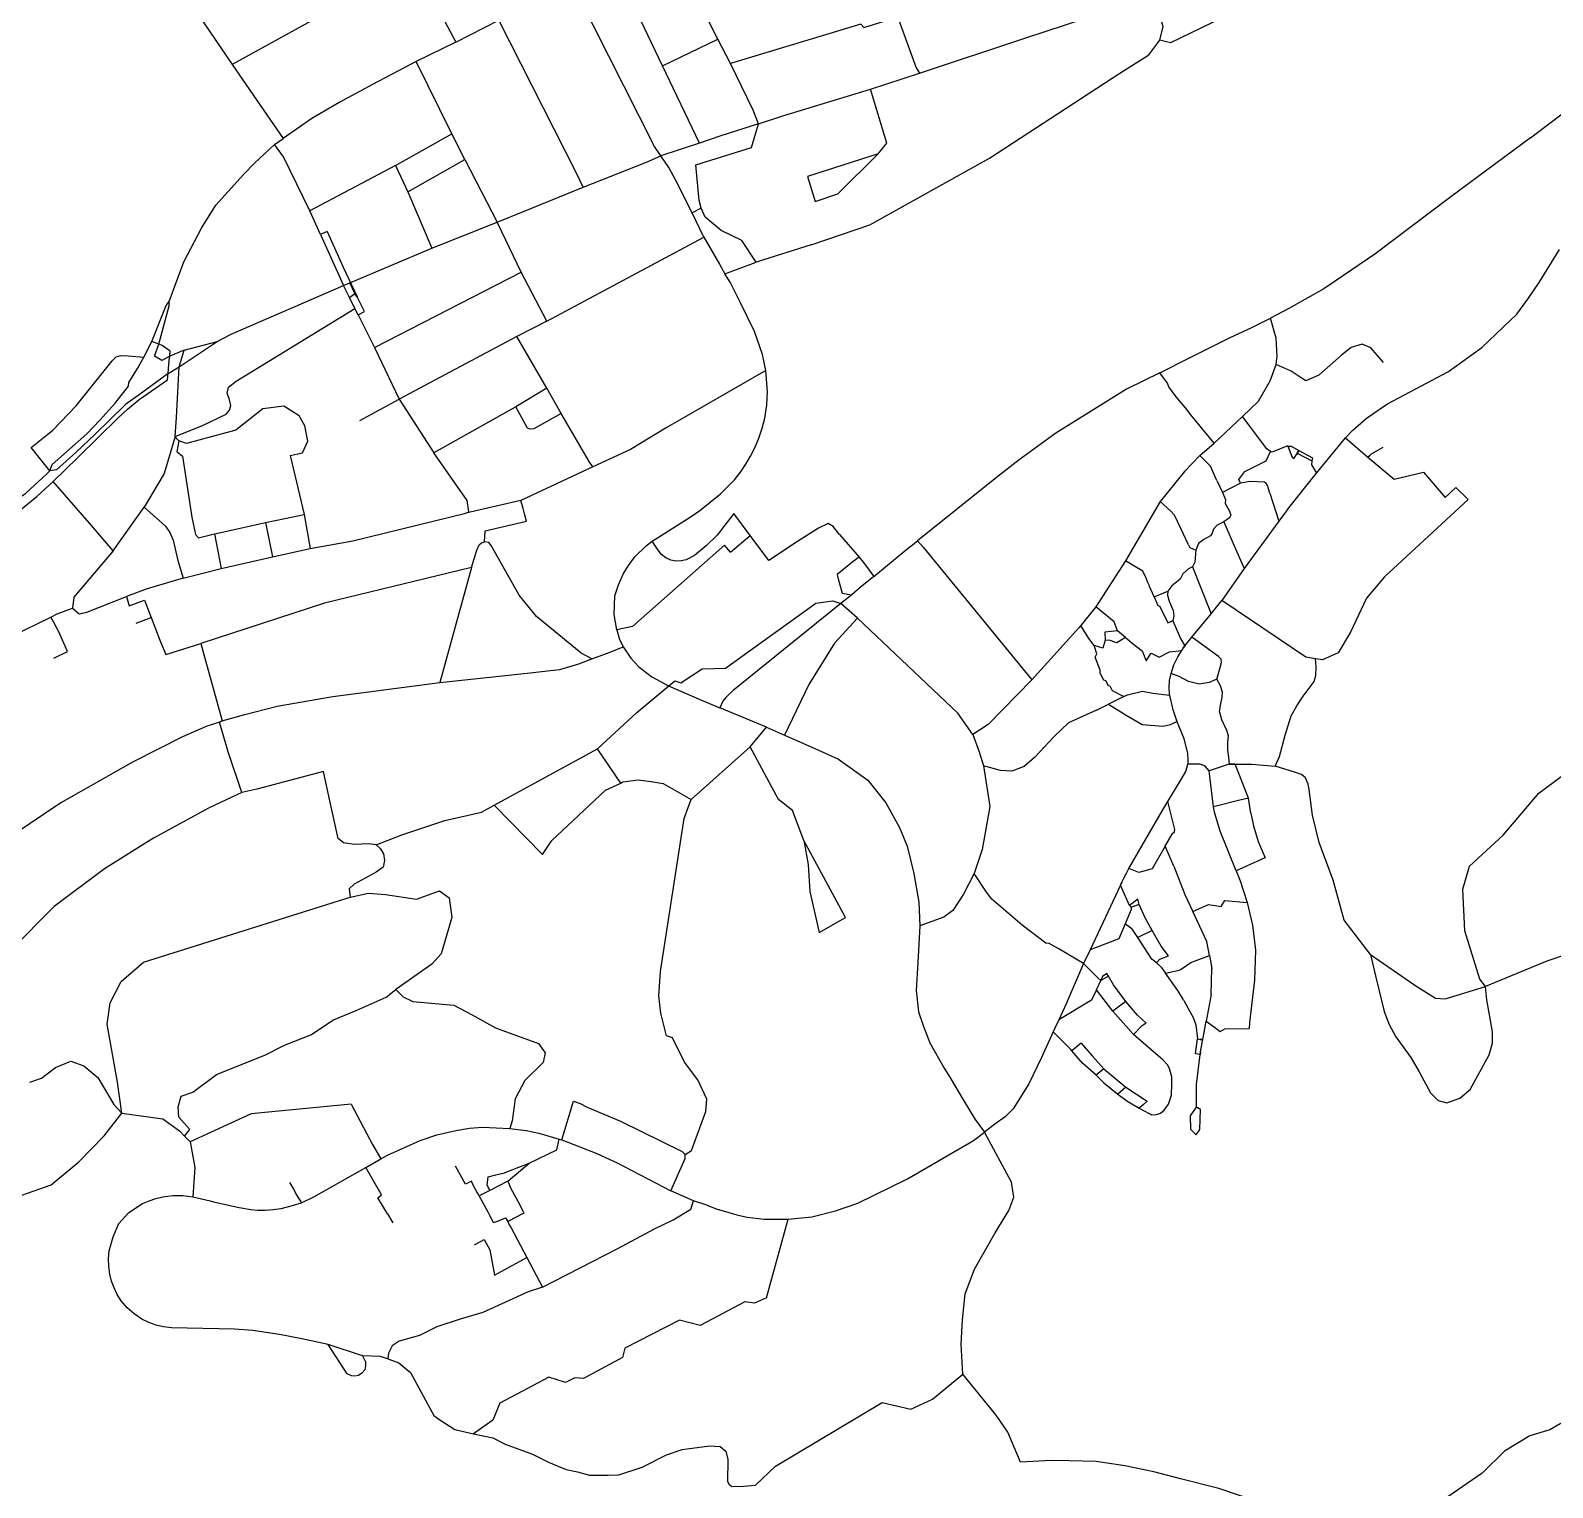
# Model space of a CAD drawing. Header units: inches. Extents: x 2740922 to 2751091, y 1249500 to 1259683.
# Drawn here: x 2742712 to 2743882, y 1251778 to 1252899 of the extents above; entities that cross this region are included whole.
import ezdxf

# ---------------------------------------------------------------- set-up
doc = ezdxf.new("R2010")
doc.units = ezdxf.units.IN
doc.header["$MEASUREMENT"] = 0

msp = doc.modelspace()

# ---------------------------------------------------------------- linework, layer by layer
for points in [[(2743240.1, 1252892), (2743227.3, 1252917.3), (2743202.8, 1252966), (2743196.2, 1252973.7)], [(2743197.5, 1252871.5), (2743178.1, 1252912.2), (2743171.1, 1252914.9), (2743155.2, 1252948.7)], [(2743691.4, 1252939.2), (2743588, 1252889.1), (2743579.8, 1252891)], [(2742826.9, 1252931), (2742866.6, 1252872.3)], [(2743015.2, 1252934.1), (2743038.7, 1252889.7)], [(2743196.3, 1252802.2), (2743191.3, 1252809.4), (2743132.8, 1252925.8), (2743128.1, 1252935.2)], [(2743395.2, 1252865.7), (2743476.1, 1252892.6), (2743523.7, 1252908.2), (2743530.5, 1252910.4), (2743548.6, 1252916.3), (2743565.9, 1252923.4), (2743574.5, 1252927.4)], [(2743579.8, 1252891), (2743582.5, 1252901.7), (2743574.5, 1252927.4)], [(2742973.8, 1252916.3), (2742950.1, 1252906), (2742932.9, 1252908.8), (2742866.6, 1252872.3)], [(2743038.7, 1252889.7), (2743071.7, 1252906.5)], [(2743136.5, 1252778), (2743131.5, 1252788.9), (2743071.7, 1252906.5)], [(2743350.1, 1252903.4), (2743249.8, 1252873.1)], [(2743350.1, 1252903.4), (2743352.3, 1252900.8), (2743367.1, 1252905.4), (2743379.1, 1252906.4), (2743392.5, 1252869.8), (2743395.2, 1252865.7)], [(2743038.7, 1252889.7), (2743008.1, 1252874.6)], [(2743197.5, 1252871.5), (2743240.1, 1252892)], [(2743249.8, 1252873.1), (2743240.1, 1252892)], [(2743549.2, 1252865.7), (2743571.3, 1252879.8), (2743579.8, 1252891)], [(2743876.5, 1252825.1), (2743891.3, 1252836.1), (2743916.5, 1252855), (2743926.7, 1252862.2), (2743947.5, 1252874.5), (2743969.1, 1252884.2), (2744005.7, 1252896)], [(2742866.6, 1252872.3), (2742888.2, 1252841.1)], [(2743008.1, 1252874.6), (2742974.7, 1252857), (2742949.4, 1252843.5), (2742927.9, 1252831), (2742905.9, 1252815.6)], [(2743035.5, 1252819.1), (2743008.1, 1252874.6)], [(2743225.9, 1252812), (2743197.5, 1252871.5)], [(2743271.4, 1252826.8), (2743267.1, 1252837.3), (2743249.8, 1252873.1)], [(2743311.9, 1252733.7), (2743356.9, 1252749.2), (2743448.8, 1252800.3), (2743549.2, 1252865.7)], [(2743357.5, 1252853.4), (2743395.2, 1252865.7)], [(2743271.4, 1252826.8), (2743290.1, 1252832.9), (2743357.5, 1252853.4)], [(2743363.4, 1252803.7), (2743370, 1252811.9), (2743357.5, 1252853.4)], [(2742888.2, 1252841.1), (2742905.9, 1252815.6)], [(2742992.2, 1252794.7), (2743035.5, 1252819.1)], [(2743045.6, 1252799.4), (2743035.5, 1252819.1)], [(2743227.3, 1252762), (2743225.7, 1252767.9), (2743223.2, 1252795.4), (2743265.9, 1252808.5), (2743271.4, 1252826.8)], [(2743271.4, 1252826.8), (2743242.3, 1252817.5), (2743225.9, 1252812)], [(2743864.8, 1252816.1), (2743876.5, 1252825.1)], [(2742818.3, 1252690.2), (2742829.5, 1252720.8), (2742843.2, 1252746.7), (2742854.1, 1252764.3), (2742873, 1252785.3), (2742875.6, 1252788.1), (2742883.8, 1252796.6), (2742899.2, 1252810.9)], [(2742899.2, 1252810.9), (2742905.9, 1252815.6)], [(2742926.5, 1252759.8), (2742906.2, 1252801.4), (2742899.2, 1252810.9)], [(2743225.9, 1252812), (2743196.3, 1252802.2)], [(2743864.8, 1252816.1), (2743803.5, 1252770.6), (2743745.1, 1252726.7), (2743727.5, 1252714.5), (2743713.8, 1252705.4), (2743705.9, 1252700), (2743679.1, 1252684.9), (2743664.8, 1252677.5)], [(2743001.8, 1252774.4), (2743045.6, 1252799.4)], [(2743045.6, 1252799.4), (2743066.7, 1252758.7), (2743070.3, 1252751.2)], [(2743136.5, 1252778), (2743150.8, 1252783.7), (2743176.7, 1252794), (2743185.3, 1252797.4), (2743196.3, 1252802.2)], [(2743207.5, 1252783.7), (2743202.5, 1252793.1), (2743196.3, 1252802.2)], [(2743363.4, 1252803.7), (2743309, 1252786.2), (2743314.9, 1252767.2), (2743332.4, 1252773.1), (2743363.4, 1252803.7)], [(2742992.2, 1252794.7), (2742926.5, 1252759.8)], [(2742992.2, 1252794.7), (2743001.8, 1252774.4)], [(2743001.8, 1252774.4), (2743020.3, 1252731.2)], [(2743070.3, 1252751.2), (2743090.6, 1252759.3), (2743136.5, 1252778)], [(2743220.4, 1252758.4), (2743207.5, 1252783.7)], [(2743227.3, 1252762), (2743220.4, 1252758.4)], [(2743269.6, 1252720.5), (2743258.6, 1252737.1), (2743242.6, 1252744.8), (2743230.3, 1252755.1), (2743227.3, 1252762)], [(2742934.6, 1252741.6), (2742926.5, 1252759.8)], [(2743020.3, 1252731.2), (2743070.3, 1252751.2)], [(2743088.9, 1252712.8), (2743074, 1252743.7), (2743070.3, 1252751.2)], [(2743229.4, 1252739.7), (2743220.4, 1252758.4)], [(2742939.8, 1252744.1), (2742934.6, 1252741.6)], [(2742934.6, 1252741.6), (2742952.2, 1252702.6)], [(2742939.8, 1252744.1), (2742952.1, 1252716.6), (2742962.7, 1252693.9), (2742961.8, 1252695.1)], [(2743108.7, 1252675.2), (2743229.4, 1252739.7)], [(2743229.4, 1252739.7), (2743241.3, 1252719), (2743245.5, 1252711.6)], [(2742957.2, 1252704.6), (2743020.3, 1252731.2)], [(2743311.9, 1252733.7), (2743269.6, 1252720.5)], [(2743722.5, 1252585.3), (2743728.3, 1252591.4), (2743738.5, 1252600.2), (2743746.9, 1252606.2), (2743754.9, 1252611.4), (2743801.8, 1252636.5), (2743827.4, 1252654.8), (2743854.4, 1252680.4), (2743863.3, 1252692.7), (2743871.5, 1252704.8), (2743887, 1252730.1)], [(2743245.5, 1252711.6), (2743269.6, 1252720.5)], [(2742855.2, 1252659.5), (2742866, 1252665), (2742952.2, 1252702.6)], [(2742952.2, 1252702.6), (2742957.2, 1252704.6)], [(2742956.8, 1252693.4), (2742952.2, 1252702.6)], [(2742961.8, 1252695.1), (2742960.9, 1252696.3), (2742957.2, 1252704.6)], [(2742976.1, 1252654.9), (2743088.9, 1252712.8)], [(2743108.7, 1252675.2), (2743088.9, 1252712.8)], [(2743276.9, 1252637.2), (2743274.4, 1252649.4), (2743268.2, 1252667.1), (2743257.4, 1252689.1), (2743249.5, 1252705.1), (2743245.5, 1252711.6)], [(2742956.8, 1252693.4), (2742960.9, 1252696.3), (2742961.8, 1252695.1)], [(2742961.1, 1252684.8), (2742956.8, 1252693.4)], [(2742963.6, 1252679.9), (2742968.4, 1252682.5), (2742962.7, 1252693.9), (2742961.8, 1252695.1)], [(2742804.9, 1252659.4), (2742816, 1252687.1), (2742818.3, 1252690.2)], [(2742810.3, 1252657.4), (2742818.2, 1252686.8), (2742818.3, 1252690.2)], [(2742824.2, 1252584.7), (2742822.8, 1252586.3), (2742843.8, 1252594.9), (2742862.1, 1252603.5), (2742864.6, 1252606.6), (2742865.6, 1252610.2), (2742864.5, 1252615.6), (2742862.8, 1252619.4), (2742864, 1252624.3), (2742869.9, 1252628.9), (2742961.1, 1252684.8)], [(2742963.6, 1252679.9), (2742961.1, 1252684.8)], [(2742963.6, 1252679.9), (2742976.1, 1252654.9)], [(2743108.7, 1252675.2), (2743085.5, 1252663.2)], [(2743579.8, 1252635.4), (2743603.2, 1252647.2), (2743618.5, 1252654.8), (2743634, 1252662.4), (2743650.1, 1252670), (2743664.8, 1252677.5)], [(2743669.2, 1252641.7), (2743670.1, 1252648.2), (2743669.2, 1252661.9), (2743664.8, 1252677.5)], [(2742798.7, 1252647.3), (2742804.9, 1252659.4)], [(2742810.3, 1252657.4), (2742804.9, 1252659.4)], [(2742818.7, 1252648.1), (2742812.6, 1252644.9), (2742807, 1252648.3), (2742810.3, 1252657.4)], [(2742818.7, 1252648.1), (2742819, 1252651.9), (2742813, 1252656.4), (2742810.3, 1252657.4)], [(2742826, 1252640.1), (2742855.2, 1252659.5)], [(2742829.8, 1252652.7), (2742855.2, 1252659.5)], [(2743085.5, 1252663.2), (2742995.1, 1252615.1)], [(2743108.5, 1252623.5), (2743085.5, 1252663.2)], [(2743751.7, 1252643.4), (2743742.1, 1252654.6), (2743735.5, 1252657.5), (2743727, 1252654.9), (2743719.5, 1252649), (2743702, 1252633.5), (2743692.2, 1252629.1)], [(2742712.1, 1252577.9), (2742728.8, 1252591.3), (2742746.9, 1252609.9), (2742774.4, 1252644.7), (2742777.6, 1252647.7), (2742781.2, 1252648.6), (2742786.8, 1252648.4), (2742798.7, 1252647.3)], [(2742726.6, 1252559.9), (2742728.3, 1252564.8), (2742739.3, 1252574.6), (2742755.1, 1252588.4), (2742765, 1252598.9), (2742776.7, 1252612), (2742786.9, 1252625.1), (2742787.2, 1252628), (2742793.9, 1252638.8), (2742798.7, 1252647.3)], [(2742817.5, 1252634.8), (2742817.8, 1252638.5), (2742818.4, 1252644.8), (2742818.7, 1252648.1)], [(2742829.8, 1252652.7), (2742818.7, 1252648.1)], [(2742826, 1252640.1), (2742829.8, 1252652.7)], [(2742976.1, 1252654.9), (2742995.1, 1252615.1)], [(2742817.5, 1252634.8), (2742798.1, 1252620.4), (2742784.6, 1252610.9), (2742761.3, 1252588.1), (2742746.4, 1252574), (2742731.6, 1252560.8), (2742726.6, 1252559.9)], [(2742729, 1252551.8), (2742747.8, 1252570.1), (2742764.3, 1252586.1), (2742778.8, 1252600.5), (2742786.2, 1252607.4), (2742795.1, 1252614.8), (2742817, 1252630.1), (2742817.5, 1252634.8)], [(2742817.5, 1252634.8), (2742826, 1252640.1)], [(2742824.2, 1252584.7), (2742822.8, 1252586.3), (2742823.8, 1252600.9), (2742826, 1252640.1)], [(2743276.9, 1252637.2), (2743200.3, 1252593), (2743173, 1252576.4), (2743143.9, 1252563)], [(2743189.7, 1252505.9), (2743219.5, 1252524.8), (2743226.1, 1252529.5), (2743242, 1252542.4), (2743247.6, 1252547.6), (2743252.8, 1252553.1), (2743257.6, 1252559.1), (2743261.6, 1252565.1), (2743265.3, 1252571.3), (2743268.5, 1252577.8), (2743271.7, 1252585.2), (2743274.2, 1252592.7), (2743276.2, 1252600.5), (2743277.7, 1252610.5), (2743278.2, 1252620.7), (2743276.9, 1252637.2)], [(2743579.8, 1252635.4), (2743554.3, 1252622.9), (2743499.8, 1252589), (2743471.8, 1252568.4), (2743454.3, 1252554.8), (2743393.5, 1252506.3)], [(2743621.5, 1252581.2), (2743603.7, 1252603.1), (2743599.5, 1252608.4), (2743592.4, 1252616.9), (2743586.8, 1252624.5), (2743585.7, 1252627.4), (2743579.8, 1252635.4)], [(2743643.4, 1252601.9), (2743655.7, 1252613.7), (2743664.6, 1252629.1), (2743669.2, 1252641.7)], [(2743692.2, 1252629.1), (2743689.2, 1252631.1), (2743680.9, 1252636.6), (2743669.2, 1252641.7)], [(2743108.5, 1252623.5), (2743084.7, 1252609.3)], [(2743119.6, 1252604.2), (2743108.5, 1252623.5)], [(2742922.6, 1252594.7), (2742918.3, 1252602.2), (2742906.4, 1252609.7), (2742890.3, 1252607.7), (2742869.6, 1252591.4), (2742831.5, 1252581), (2742825.6, 1252583.1), (2742824.2, 1252584.7)], [(2742964.9, 1252598.6), (2742995.1, 1252615.1)], [(2742995.1, 1252615.1), (2743021.7, 1252573.9)], [(2743084.7, 1252609.3), (2743021.7, 1252573.9)], [(2743119.6, 1252604.2), (2743098.6, 1252592.4), (2743095.8, 1252592.1), (2743093.8, 1252592.9), (2743084.7, 1252609.3)], [(2743143.9, 1252563), (2743141.1, 1252567.2), (2743119.6, 1252604.2)], [(2743643.4, 1252601.9), (2743621.5, 1252581.2)], [(2743663.4, 1252575.9), (2743662, 1252576.9), (2743643.4, 1252601.9)], [(2742824.2, 1252584.7), (2742822.8, 1252586.3), (2742814.4, 1252557.9), (2742799, 1252532.1)], [(2742911.3, 1252571.8), (2742920.9, 1252573.8), (2742924.8, 1252582.7), (2742922.6, 1252594.7)], [(2743700.3, 1252558.3), (2743702.7, 1252561.1), (2743722.5, 1252585.3)], [(2743722.5, 1252585.3), (2743739.7, 1252570.4), (2743741.1, 1252571.6)], [(2742726.6, 1252559.9), (2742712.1, 1252577.9)], [(2742824.2, 1252584.7), (2742825.6, 1252583.1), (2742824.1, 1252574.9), (2742828.5, 1252571.4), (2742835.7, 1252524.3), (2742838.6, 1252511), (2742840.9, 1252508.5), (2742853.1, 1252511.6)], [(2743046.4, 1252527.5), (2743048.6, 1252528.4), (2743047.3, 1252537.3), (2743021.7, 1252573.9)], [(2743610.7, 1252571.8), (2743621.5, 1252581.2)], [(2743641.9, 1252550.5), (2743640.7, 1252553.3), (2743645.3, 1252559.6), (2743661.5, 1252567.8), (2743664.8, 1252574.8), (2743663.4, 1252575.9)], [(2743678.2, 1252579), (2743677.5, 1252579.1), (2743666.2, 1252574.4), (2743664.8, 1252574.8), (2743663.4, 1252575.9)], [(2743678.2, 1252579), (2743681.5, 1252570.6), (2743682.9, 1252569.4), (2743684.9, 1252572.7)], [(2743678.2, 1252579), (2743680.7, 1252579), (2743686.7, 1252575.7), (2743684.9, 1252572.7)], [(2743684.9, 1252572.7), (2743686.7, 1252575.7), (2743697.2, 1252570), (2743696.8, 1252567.6)], [(2743684.9, 1252572.7), (2743685.5, 1252573.7), (2743696.8, 1252567.6)], [(2743751.3, 1252577.9), (2743750.7, 1252577.7), (2743742.4, 1252572.9), (2743741.1, 1252571.6)], [(2742911.3, 1252571.8), (2742922, 1252526.5)], [(2743143.9, 1252563), (2743088.6, 1252537.1)], [(2743610.7, 1252571.8), (2743598.7, 1252559.4), (2743580, 1252536.5)], [(2743623.7, 1252552.6), (2743623.4, 1252553.2), (2743618.7, 1252563.6), (2743610.7, 1252571.8)], [(2743696.8, 1252567.6), (2743696.8, 1252567.3), (2743696.5, 1252564.7), (2743700.3, 1252558.3)], [(2743741.1, 1252571.6), (2743739.7, 1252570.4), (2743759.9, 1252553.7), (2743782.5, 1252559), (2743799.2, 1252539.6), (2743807.4, 1252547.1), (2743817, 1252537.9)], [(2742692.3, 1252532), (2742692.5, 1252532.1), (2742708.1, 1252542.9), (2742724, 1252557.5), (2742726.6, 1252559.9)], [(2742696, 1252526.2), (2742702.7, 1252529.1), (2742716.5, 1252540.2), (2742729, 1252551.8)], [(2742775.3, 1252498.6), (2742757, 1252519.7), (2742729, 1252551.8)], [(2743623.7, 1252552.6), (2743623.9, 1252552.1), (2743627.9, 1252543.4), (2743628.7, 1252541.6)], [(2743641.9, 1252550.5), (2743627.9, 1252543.4), (2743628.7, 1252541.6)], [(2743664.4, 1252542.8), (2743662.6, 1252548.8), (2743661.5, 1252550.3), (2743660.2, 1252551.4), (2743649.4, 1252551.9), (2743641.9, 1252550.5)], [(2743678, 1252530.2), (2743700.3, 1252558.3)], [(2743628.7, 1252541.6), (2743629.6, 1252539.8), (2743630.4, 1252538.1), (2743630.2, 1252535), (2743633.5, 1252529), (2743634.5, 1252525.9), (2743633.5, 1252523.8), (2743629.1, 1252520.7)], [(2743664.4, 1252542.8), (2743671.3, 1252521.4)], [(2742775.3, 1252498.6), (2742799, 1252532.1)], [(2742799, 1252532.1), (2742815.5, 1252517.6), (2742818.8, 1252512.7), (2742821.4, 1252506.6), (2742825, 1252491.2), (2742829.1, 1252477.6)], [(2742892.4, 1252520.2), (2742922, 1252526.5)], [(2742922, 1252526.5), (2742926.6, 1252500.2)], [(2742926.6, 1252500.2), (2742959.5, 1252506.3), (2743046.4, 1252527.5)], [(2743088.6, 1252537.1), (2743046.4, 1252527.5)], [(2743060.8, 1252505.4), (2743061.3, 1252513.8), (2743092.9, 1252521.4), (2743091.4, 1252526.9), (2743090.5, 1252531), (2743088.6, 1252537.1)], [(2743252.3, 1252527.2), (2743239.5, 1252510.5), (2743231.1, 1252502.3), (2743222.2, 1252495), (2743215.8, 1252491.6), (2743211.9, 1252490.7), (2743207.9, 1252490.6), (2743204, 1252491.4), (2743200.1, 1252493.2), (2743196.8, 1252495.8), (2743194.1, 1252499.1), (2743189.7, 1252505.9)], [(2743265, 1252510.2), (2743252.3, 1252527.2)], [(2743580, 1252536.5), (2743553.4, 1252490.7)], [(2743595.9, 1252515.8), (2743591, 1252526), (2743588.3, 1252529), (2743580, 1252536.5)], [(2743678, 1252530.2), (2743675.7, 1252527.2), (2743671.3, 1252521.4)], [(2743817, 1252537.9), (2743752.5, 1252478.5), (2743738.6, 1252462), (2743726.3, 1252435.9), (2743717, 1252420.1), (2743704.9, 1252414.7), (2743699.6, 1252415.6)], [(2742853.1, 1252511.6), (2742860.2, 1252513), (2742892.4, 1252520.2)], [(2742892.4, 1252520.2), (2742897.8, 1252493.8)], [(2743333.7, 1252511), (2743328.8, 1252517.3), (2743324.9, 1252519.6), (2743317.4, 1252515.9), (2743301.2, 1252505.6), (2743279.2, 1252491.1), (2743265, 1252510.2)], [(2743602, 1252503.2), (2743595.9, 1252515.8)], [(2743629.1, 1252520.7), (2743623.9, 1252518.2), (2743621, 1252515.1), (2743620.2, 1252512.1), (2743618.8, 1252510.1), (2743613.8, 1252507.2), (2743609.5, 1252504.1), (2743607.4, 1252498.9)], [(2743629.1, 1252520.7), (2743636.3, 1252504.1)], [(2743671.3, 1252521.4), (2743644.7, 1252484.9)], [(2742853.1, 1252511.6), (2742858.2, 1252485)], [(2743050.6, 1252485.8), (2743054.7, 1252499), (2743056.5, 1252503), (2743058.5, 1252504.7), (2743060.8, 1252505.4)], [(2743143.3, 1252415.6), (2743135, 1252419.9), (2743100.7, 1252447.9), (2743087.4, 1252464.3), (2743065.8, 1252502.7), (2743063.9, 1252505), (2743060.8, 1252505.4)], [(2743162.4, 1252437.9), (2743160.3, 1252449.5), (2743160.9, 1252464), (2743163.7, 1252472.4), (2743167.4, 1252480.5), (2743171.4, 1252487.3), (2743176.2, 1252493.8), (2743184.9, 1252502.3), (2743189.7, 1252505.9)], [(2743249.9, 1252497.4), (2743265, 1252510.2)], [(2743333.7, 1252511), (2743348.6, 1252493.6)], [(2743360, 1252478.9), (2743370.5, 1252487.5), (2743383.8, 1252498.4), (2743393.5, 1252506.3)], [(2743393.5, 1252506.3), (2743397.8, 1252501.4), (2743481.5, 1252399.3)], [(2743602, 1252503.2), (2743603, 1252501.1), (2743607.4, 1252498.9)], [(2743636.3, 1252504.1), (2743644.7, 1252484.9)], [(2742775.3, 1252498.6), (2742744.9, 1252462.9), (2742744, 1252454.4)], [(2742858.2, 1252485), (2742897.8, 1252493.8)], [(2742897.8, 1252493.8), (2742926.6, 1252500.2)], [(2743249.9, 1252497.4), (2743245.2, 1252502.8), (2743174.4, 1252440.4)], [(2743348.6, 1252493.6), (2743344.2, 1252490.2), (2743331.7, 1252480.4), (2743332.5, 1252476.9), (2743335.7, 1252466), (2743343.1, 1252464.8)], [(2743348.6, 1252493.6), (2743352.8, 1252488.5), (2743360, 1252478.9)], [(2743607.4, 1252498.9), (2743606.7, 1252489.9), (2743604.9, 1252486.3)], [(2742829.1, 1252477.6), (2742858.2, 1252485)], [(2743050.6, 1252485.8), (2742937.7, 1252458.4), (2742842.7, 1252427.3)], [(2743050.6, 1252485.8), (2743026.4, 1252397.3)], [(2743553.4, 1252490.7), (2743530.7, 1252455.4)], [(2743571.6, 1252472.1), (2743570.4, 1252474.8), (2743569.5, 1252476.9), (2743566.8, 1252482.9), (2743561.1, 1252486.2), (2743553.4, 1252490.7)], [(2743604.9, 1252486.3), (2743602, 1252484.6), (2743597.6, 1252480.9), (2743595.6, 1252476.7)], [(2743604.9, 1252486.3), (2743610.9, 1252471.3)], [(2743644.7, 1252484.9), (2743627.6, 1252460.3)], [(2742829.1, 1252477.6), (2742801.3, 1252469.4), (2742785.4, 1252463.5)], [(2743360, 1252478.9), (2743349.5, 1252470.2), (2743343.1, 1252464.8)], [(2743575.6, 1252463.1), (2743573.3, 1252468.3), (2743572, 1252471.2), (2743571.6, 1252472.1)], [(2743595.6, 1252476.7), (2743589.2, 1252471.5), (2743585.9, 1252467.4)], [(2743610.9, 1252471.3), (2743619.3, 1252450.2)], [(2742744, 1252454.4), (2742749.2, 1252450), (2742755.1, 1252451.3), (2742785.4, 1252463.5)], [(2742785.4, 1252463.5), (2742787.6, 1252456.3), (2742799.4, 1252460.6), (2742804.5, 1252447.2)], [(2743147.5, 1252346.2), (2743177.7, 1252374.3), (2743207, 1252398.5), (2743211.5, 1252396.9), (2743228, 1252407.9), (2743246, 1252408.3), (2743315.4, 1252458.3), (2743328.4, 1252460.1), (2743334.6, 1252457.9)], [(2743334.6, 1252457.9), (2743251.8, 1252391.1), (2743246.2, 1252385.8), (2743243.9, 1252383), (2743241.5, 1252377.7)], [(2743343.1, 1252464.8), (2743334.6, 1252457.9)], [(2743347.4, 1252446.7), (2743334.6, 1252457.9)], [(2743575.6, 1252463.1), (2743585.9, 1252467.4)], [(2743575.6, 1252463.1), (2743578.4, 1252456.5)], [(2743578.4, 1252456.5), (2743579.5, 1252456.3), (2743585.9, 1252443.2), (2743587.8, 1252443.9)], [(2743585.9, 1252467.4), (2743585.7, 1252464.3), (2743587.1, 1252459.9), (2743590.1, 1252452.6), (2743590.6, 1252448.5), (2743589.8, 1252444.6), (2743587.8, 1252443.9)], [(2743619.3, 1252450.2), (2743627.6, 1252460.3)], [(2743699.6, 1252415.6), (2743692.1, 1252416.8), (2743627.6, 1252460.3)], [(2742697.8, 1252433.1), (2742727.2, 1252447.6)], [(2742727.2, 1252447.6), (2742732.3, 1252450.1), (2742744, 1252454.4)], [(2742729.5, 1252416.1), (2742740, 1252421.2), (2742733.4, 1252436.2), (2742729.3, 1252444), (2742727.2, 1252447.6)], [(2742793, 1252442.8), (2742804.5, 1252447.2)], [(2742804.5, 1252447.2), (2742811.1, 1252429.9), (2742814.2, 1252422.5), (2742815.6, 1252418.7), (2742842.7, 1252427.3)], [(2743347.4, 1252446.7), (2743329.8, 1252427.4), (2743310.1, 1252395.8), (2743291.3, 1252356.9)], [(2743436, 1252357.2), (2743424.6, 1252373.6), (2743415.2, 1252382.8), (2743347.4, 1252446.7)], [(2743530.7, 1252455.4), (2743519.2, 1252441.2)], [(2743547.3, 1252437), (2743544.8, 1252443.9), (2743530.7, 1252455.4)], [(2743587.8, 1252443.9), (2743589.8, 1252444.6), (2743595.7, 1252431.1), (2743599.1, 1252425.4), (2743597.9, 1252423.6)], [(2743604.5, 1252432.1), (2743619.3, 1252450.2)], [(2743174.4, 1252440.4), (2743162.4, 1252437.9)], [(2743162.4, 1252437.9), (2743164.1, 1252431.2), (2743167.3, 1252424.6)], [(2743519.2, 1252441.2), (2743517.5, 1252439.2), (2743481.5, 1252399.3)], [(2743529.4, 1252425.8), (2743525.3, 1252431.1), (2743519.2, 1252441.2)], [(2743547.3, 1252437), (2743537.5, 1252435.9), (2743537.7, 1252429.9)], [(2743553.4, 1252431.8), (2743550.4, 1252434.4), (2743547.3, 1252437)], [(2742842.7, 1252427.3), (2742845, 1252418.8), (2742859.1, 1252367.7), (2742858.1, 1252367.3)], [(2743143.3, 1252415.6), (2743156.6, 1252420.3), (2743167.3, 1252424.6)], [(2743167.3, 1252424.6), (2743173.2, 1252415.9), (2743179.3, 1252409.4), (2743189.3, 1252401.7), (2743202.1, 1252394.6), (2743227.4, 1252383.7), (2743241.5, 1252377.7)], [(2743537.7, 1252429.9), (2743536.1, 1252423.6), (2743529.4, 1252425.8)], [(2743534, 1252404.2), (2743534.1, 1252406.7), (2743530.1, 1252416.7), (2743531.4, 1252419.4), (2743529.4, 1252425.8)], [(2743553.4, 1252431.8), (2743546.7, 1252427.9), (2743545.2, 1252428.4), (2743541.6, 1252429.6), (2743537.7, 1252429.9)], [(2743553.4, 1252431.8), (2743554.4, 1252431), (2743558.7, 1252427.4), (2743566.3, 1252421.6), (2743569.4, 1252413.9)], [(2743569.4, 1252413.9), (2743573.3, 1252419.8), (2743579.4, 1252416.7), (2743587.2, 1252420.8), (2743596.8, 1252421.8), (2743597.9, 1252423.6)], [(2743588.5, 1252404.3), (2743590.6, 1252410.8), (2743593.6, 1252416.9), (2743596.8, 1252421.8), (2743597.9, 1252423.6)], [(2743597.9, 1252423.6), (2743599.1, 1252425.4), (2743604.5, 1252432.1)], [(2743625, 1252417.2), (2743604.5, 1252432.1)], [(2743026.4, 1252397.3), (2743095.7, 1252404.7), (2743111.3, 1252406.6), (2743118.7, 1252407.4), (2743133.1, 1252411.7), (2743143.3, 1252415.6)], [(2743623.7, 1252399.8), (2743626.2, 1252408.9), (2743627.2, 1252412.6), (2743626.9, 1252415.2), (2743625, 1252417.2)], [(2743668.4, 1252332.9), (2743671.9, 1252340.4), (2743676.2, 1252356.8), (2743680.8, 1252371.6), (2743685.2, 1252379.4), (2743690.1, 1252386.7), (2743698.4, 1252398.1), (2743699.8, 1252402.6), (2743700.1, 1252409.2), (2743699.6, 1252415.6)], [(2743481.5, 1252399.3), (2743447.9, 1252365.1), (2743436, 1252357.2)], [(2743534, 1252404.2), (2743536.5, 1252399.3), (2743538.1, 1252398.7), (2743540.1, 1252394.9), (2743541.3, 1252394.8), (2743543.1, 1252391.1), (2743552.3, 1252386.5)], [(2743587.3, 1252387.5), (2743587.1, 1252393.1), (2743587.4, 1252398.7), (2743588.5, 1252404.3)], [(2743623.7, 1252399.8), (2743617.8, 1252397.3), (2743610.1, 1252396.1), (2743602, 1252398), (2743594.6, 1252402), (2743588.5, 1252404.3)], [(2743627.9, 1252389.8), (2743626.5, 1252394.7), (2743623.7, 1252399.8)], [(2742858.1, 1252367.3), (2742859.1, 1252367.7), (2742875.5, 1252372.4), (2742901.4, 1252379), (2742944.1, 1252386.6), (2743026.4, 1252397.3)], [(2743552.3, 1252386.5), (2743540.4, 1252380.6)], [(2743552.3, 1252386.5), (2743554.9, 1252387.8), (2743566.5, 1252390.6), (2743574.4, 1252389.2), (2743587.3, 1252387.5)], [(2743587.3, 1252387.5), (2743589.7, 1252377.3), (2743593, 1252367.4)], [(2743625.8, 1252374.6), (2743626.4, 1252379.9), (2743627.7, 1252385.8), (2743627.9, 1252389.8)], [(2743277.4, 1252362.9), (2743241.5, 1252377.7)], [(2743531.2, 1252376), (2743509.7, 1252366.2), (2743498.8, 1252356.1), (2743483.5, 1252339.6), (2743475.5, 1252332.7), (2743466.1, 1252329.2), (2743457.4, 1252329.5), (2743444.4, 1252333.2)], [(2743531.2, 1252376), (2743540.4, 1252380.6)], [(2743540.4, 1252380.6), (2743553.9, 1252372.1), (2743566.2, 1252365), (2743582.3, 1252363.7), (2743588, 1252364.9), (2743593, 1252367.4)], [(2743625.8, 1252374.6), (2743627.3, 1252368.9), (2743631, 1252360.6), (2743632.3, 1252356.5)], [(2742858.1, 1252367.3), (2742857, 1252366.9), (2742846.7, 1252363.4), (2742828.4, 1252355.5), (2742790.5, 1252336.3), (2742735, 1252304.7), (2742606.7, 1252218.3), (2742596.8, 1252211.3), (2742593.4, 1252209)], [(2742874.1, 1252312.8), (2742863.7, 1252343.9), (2742857, 1252366.9), (2742858.1, 1252367.3)], [(2743265, 1252347.9), (2743277.4, 1252362.9)], [(2743277.4, 1252362.9), (2743291.3, 1252356.9)], [(2743593, 1252367.4), (2743598.4, 1252354.3), (2743601.1, 1252342.7), (2743601.5, 1252338.1), (2743601.3, 1252334.6)], [(2743291.3, 1252356.9), (2743298.9, 1252353.5), (2743319.3, 1252344.5), (2743332.8, 1252338.4), (2743355.3, 1252322.1), (2743369.2, 1252304.8), (2743379.6, 1252285.7), (2743385.5, 1252271.4), (2743390.8, 1252250.5), (2743394.6, 1252228.4), (2743395.4, 1252210.2)], [(2743436, 1252357.2), (2743441, 1252343.9), (2743444.4, 1252333.2)], [(2743632.3, 1252356.5), (2743631.8, 1252351.1), (2743631.9, 1252345.2), (2743632.6, 1252339.9), (2743633.2, 1252334.5), (2743635.5, 1252334.5)], [(2743068.1, 1252303.1), (2743147.5, 1252346.2)], [(2743165.4, 1252320), (2743147.5, 1252346.2)], [(2743219.6, 1252307.3), (2743265, 1252347.9)], [(2743286.7, 1252307.4), (2743265, 1252347.9)], [(2743830.2, 1252163.5), (2743825.9, 1252169.2), (2743814.3, 1252206.4), (2743812.7, 1252238.3), (2743817.8, 1252256.2), (2743843.7, 1252280), (2743871.3, 1252312.2), (2743908.5, 1252340.2)], [(2742936.9, 1252328.9), (2742885.6, 1252315.3), (2742874.1, 1252312.8)], [(2742977.4, 1252272.5), (2742971.7, 1252273.2), (2742960.6, 1252272.8), (2742952.2, 1252274), (2742948.1, 1252277.4), (2742941.8, 1252306.4), (2742936.9, 1252328.9)], [(2743444.4, 1252333.2), (2743449.2, 1252302), (2743443.3, 1252268.8), (2743437.2, 1252250.5)], [(2743585.9, 1252305.8), (2743597.1, 1252324), (2743599.8, 1252328.9), (2743601.3, 1252334.6)], [(2743617.9, 1252329.4), (2743614.4, 1252333.3), (2743610.5, 1252334.4), (2743601.3, 1252334.6)], [(2743635.5, 1252334.5), (2743633.2, 1252334.5), (2743617.9, 1252329.4)], [(2743621, 1252301.8), (2743617.9, 1252329.4)], [(2743635.5, 1252334.5), (2743637.7, 1252334.5), (2743638.1, 1252334.5), (2743650.5, 1252334.4), (2743668.4, 1252332.9)], [(2743648, 1252308.4), (2743637.7, 1252334.5), (2743635.5, 1252334.5)], [(2743741.7, 1252188.2), (2743721.5, 1252214.6), (2743713.2, 1252245.2), (2743702.4, 1252274.2), (2743697.2, 1252295.4), (2743694.7, 1252315.1), (2743693.9, 1252319), (2743691.8, 1252324.1), (2743688.7, 1252326.5), (2743683.3, 1252328.4), (2743668.4, 1252332.9)], [(2743105.2, 1252265), (2743112.5, 1252275.9), (2743153.8, 1252314.5), (2743165.4, 1252320)], [(2743165.4, 1252320), (2743167.1, 1252320.9), (2743178.8, 1252322.4), (2743188.8, 1252321.2), (2743198.1, 1252319.6), (2743219.6, 1252307.3)], [(2742874.1, 1252312.8), (2742849, 1252300.9), (2742806.3, 1252277.6), (2742768.5, 1252254), (2742729.8, 1252225), (2742696.5, 1252191.5), (2742668.1, 1252156)], [(2743200.5, 1252125.7), (2743196.2, 1252143.1), (2743194.7, 1252156.4), (2743195.9, 1252175.2), (2743214.2, 1252292.7), (2743217.6, 1252301.9), (2743219.6, 1252307.3)], [(2743306.2, 1252275.7), (2743297.4, 1252299), (2743286.7, 1252307.4)], [(2743556.1, 1252254.3), (2743582.1, 1252299.3), (2743585.9, 1252305.8)], [(2743591.2, 1252282.4), (2743591.3, 1252284.2), (2743585.9, 1252305.8)], [(2743648, 1252308.4), (2743641.4, 1252306.9), (2743621, 1252301.8)], [(2743649.8, 1252296.7), (2743648, 1252308.4)], [(2742977.4, 1252272.5), (2742997.1, 1252280.2), (2743030.3, 1252291.3), (2743058.5, 1252297.5), (2743068.1, 1252303.1)], [(2743105.2, 1252265), (2743068.1, 1252303.1)], [(2743638.5, 1252252.4), (2743626.3, 1252283.1), (2743621.8, 1252297.7), (2743621, 1252301.8)], [(2743649.8, 1252296.7), (2743651.9, 1252287.1), (2743655.5, 1252275), (2743660.7, 1252262.6), (2743658.7, 1252261.7)], [(2743583.9, 1252271.4), (2743589.6, 1252281.3), (2743591.2, 1252282.4)], [(2742977.4, 1252272.5), (2742980.8, 1252269.4), (2742983, 1252265.6), (2742983.8, 1252260.4), (2742982.8, 1252255.4), (2742977.4, 1252251.5), (2742960.5, 1252242.2), (2742956.7, 1252238.6), (2742957.4, 1252232.3)], [(2743306.2, 1252275.7), (2743309.6, 1252257.3), (2743310.8, 1252236.5), (2743318, 1252205.1), (2743338.3, 1252216.7), (2743306.2, 1252275.7)], [(2743583.9, 1252271.4), (2743573.9, 1252254), (2743563.6, 1252251.2), (2743556.1, 1252254.3)], [(2743590.5, 1252256.2), (2743583.9, 1252271.4)], [(2743658.7, 1252261.7), (2743656.8, 1252260.8), (2743638.5, 1252252.4)], [(2743437.2, 1252250.5), (2743428.9, 1252234.5), (2743420.7, 1252221.9), (2743413.9, 1252216.9), (2743395.4, 1252210.2)], [(2743521.2, 1252181.2), (2743501.7, 1252192.8), (2743494.8, 1252196.7), (2743492.1, 1252196.9), (2743474.1, 1252210.8), (2743454.2, 1252227.7), (2743450.8, 1252230.7), (2743446.7, 1252236), (2743437.2, 1252250.5)], [(2743550.7, 1252243.7), (2743551.7, 1252245.8), (2743554.1, 1252250.8), (2743556.1, 1252254.3)], [(2743590.5, 1252256.2), (2743599, 1252234.2)], [(2743638.5, 1252252.4), (2743641.5, 1252244.7), (2743646.9, 1252228.2)], [(2742957.4, 1252232.3), (2742971.4, 1252235.4), (2742984.7, 1252234.3), (2743008.3, 1252230.7), (2743026, 1252237), (2743033.5, 1252231.8), (2743035.6, 1252216.5), (2743027.5, 1252188.7), (2743020.1, 1252180.8), (2742992.4, 1252161.2)], [(2743550.7, 1252243.7), (2743549.7, 1252241.5), (2743526.2, 1252191.7)], [(2743557.7, 1252224.5), (2743556.6, 1252225.9), (2743549.7, 1252241.5), (2743550.7, 1252243.7)], [(2743599, 1252234.2), (2743605.3, 1252221.1)], [(2742782, 1252066.2), (2742778.5, 1252089.9), (2742770.5, 1252134.7), (2742772.8, 1252150.9), (2742781.4, 1252167.4), (2742798.5, 1252182.2), (2742957.4, 1252232.3)], [(2743557.7, 1252224.5), (2743557.9, 1252222.7), (2743553.3, 1252211.7)], [(2743564, 1252226.6), (2743562.9, 1252230.8), (2743556.6, 1252225.9), (2743557.7, 1252224.5)], [(2743564, 1252226.6), (2743558.9, 1252224.8), (2743557.7, 1252224.5)], [(2743573.9, 1252206.5), (2743568.8, 1252215.8), (2743564, 1252226.6)], [(2743605.3, 1252221.1), (2743617.3, 1252226.7), (2743627, 1252225.1), (2743629.8, 1252229.8), (2743646.9, 1252228.2)], [(2743646.9, 1252228.2), (2743651.1, 1252210.6), (2743653.4, 1252191.5), (2743652.6, 1252168.4), (2743648.9, 1252135.8), (2743648.6, 1252131.2)], [(2744054.6, 1252215.7), (2744030.8, 1252223), (2744020.8, 1252223.6), (2743943.4, 1252201.4), (2743909.9, 1252194.1), (2743877.3, 1252183.1), (2743830.2, 1252163.5)], [(2743553.3, 1252211.7), (2743548.4, 1252200.3), (2743526.2, 1252191.7)], [(2743562.9, 1252201.3), (2743558.9, 1252207.3), (2743553.3, 1252211.7)], [(2743616, 1252198.2), (2743605.3, 1252221.1)], [(2743395.4, 1252210.2), (2743393.8, 1252182.1), (2743392.6, 1252160.5), (2743394.3, 1252144.2), (2743397.8, 1252133.6), (2743403, 1252120.2), (2743414, 1252100.8), (2743418.4, 1252093.9), (2743428.3, 1252077), (2743438, 1252061.4), (2743445.1, 1252051.6)], [(2743573.9, 1252206.5), (2743562.9, 1252201.3)], [(2743577.3, 1252181.7), (2743573.7, 1252184.5), (2743562.9, 1252201.3)], [(2743586.5, 1252187.1), (2743580.8, 1252194.6), (2743573.9, 1252206.5)], [(2743526.2, 1252191.7), (2743521.2, 1252181.2)], [(2743577.3, 1252181.7), (2743579.9, 1252184.5), (2743586.5, 1252187.1)], [(2743584.3, 1252173.9), (2743594.7, 1252176.2), (2743596.2, 1252177), (2743603.6, 1252182.1), (2743618, 1252187.3)], [(2743618, 1252187.3), (2743616, 1252198.2)], [(2743618, 1252187.3), (2743619.9, 1252177.3)], [(2743741.7, 1252188.2), (2743775.9, 1252164.6), (2743791.8, 1252154.6), (2743799.1, 1252154), (2743830.2, 1252163.5)], [(2743741.7, 1252188.2), (2743745.6, 1252171.8), (2743752.2, 1252144.3), (2743756.2, 1252134.3), (2743761.4, 1252124.8), (2743772.8, 1252109.1), (2743779.3, 1252097.9), (2743787.9, 1252081.8), (2743793.8, 1252075.8), (2743800.5, 1252074.2), (2743810.5, 1252077.8), (2743818.5, 1252084.4), (2743833.1, 1252110.9), (2743835.5, 1252120), (2743835.5, 1252128.6), (2743831.2, 1252153.2), (2743830.2, 1252163.5)], [(2743521.2, 1252181.2), (2743507.9, 1252150.2), (2743502.2, 1252138), (2743501.4, 1252136.2)], [(2743534.6, 1252168.1), (2743532.1, 1252170.2), (2743521.2, 1252181.2)], [(2743577.3, 1252181.7), (2743580.8, 1252178.4), (2743584.3, 1252173.9)], [(2743619.3, 1252157.4), (2743619.9, 1252177.3)], [(2743531.1, 1252160.9), (2743534.6, 1252168.1)], [(2743540.4, 1252171.4), (2743539.1, 1252173.5), (2743535.7, 1252171.2), (2743534.6, 1252168.1)], [(2743540.4, 1252171.4), (2743534.6, 1252168.1)], [(2743553.6, 1252152), (2743544.2, 1252164.9), (2743540.4, 1252171.4)], [(2743598, 1252153.2), (2743593.8, 1252160.4), (2743584.3, 1252173.9)], [(2742830.1, 1252048.6), (2742834.1, 1252053.6), (2742825.8, 1252063), (2742825.2, 1252071), (2742827.5, 1252079.2), (2742836.5, 1252082.2), (2742854.6, 1252095.8), (2742892.4, 1252111), (2742907, 1252118.4), (2742927.1, 1252126.5), (2742944.6, 1252138), (2742962.1, 1252145.2), (2742985.1, 1252155.3), (2742992.4, 1252161.2)], [(2742992.4, 1252161.2), (2742998.2, 1252155.7), (2743005.6, 1252151.9), (2743037.1, 1252149.2), (2743051.3, 1252141.7), (2743069.1, 1252131.9), (2743102.2, 1252119.8), (2743107.3, 1252112.5), (2743105.9, 1252105.2), (2743091.7, 1252091.4), (2743084.2, 1252077.2), (2743081.9, 1252060.4), (2743080.1, 1252054.5)], [(2743531.1, 1252160.9), (2743527.3, 1252153), (2743502.2, 1252138), (2743501.4, 1252136.2)], [(2743543.8, 1252144.6), (2743531.1, 1252160.9)], [(2743553.6, 1252152), (2743549.8, 1252149.1), (2743543.8, 1252144.6)], [(2743569.4, 1252135.4), (2743562.8, 1252141.5), (2743553.6, 1252152)], [(2743598, 1252153.2), (2743598.6, 1252152.2), (2743605.5, 1252139.8), (2743607.5, 1252134.2), (2743608.7, 1252123.2), (2743610.8, 1252122.9)], [(2743619.3, 1252157.4), (2743615.5, 1252136.8)], [(2743559.6, 1252126.6), (2743543.8, 1252144.6)], [(2743497.9, 1252128.6), (2743488.8, 1252109), (2743479.2, 1252088.6), (2743467, 1252069.6), (2743461, 1252063.4), (2743452.9, 1252057.6), (2743445.1, 1252051.6)], [(2743501.4, 1252136.2), (2743500.5, 1252134.3), (2743497.9, 1252128.6)], [(2743511.4, 1252115.1), (2743510.4, 1252116.1), (2743497.9, 1252128.6)], [(2743569.4, 1252135.4), (2743565.5, 1252132.9), (2743559.6, 1252126.6)], [(2743610.8, 1252122.9), (2743612.8, 1252122.7), (2743615.5, 1252136.8)], [(2743615.5, 1252136.8), (2743622, 1252132.2), (2743626.3, 1252128.9), (2743629.8, 1252130.9), (2743648.6, 1252131.2)], [(2743215, 1252034.4), (2743219.9, 1252037.6), (2743230.9, 1252067.4), (2743231.5, 1252077), (2743224.7, 1252091.9), (2743214.5, 1252105.4), (2743205.3, 1252124.1), (2743200.5, 1252125.7)], [(2743519.3, 1252119.9), (2743512.3, 1252114.1), (2743511.4, 1252115.1)], [(2743519.3, 1252119.9), (2743527.8, 1252110.2), (2743536.8, 1252100.3)], [(2743563.9, 1252070), (2743565.7, 1252068.9), (2743573.8, 1252065), (2743577.2, 1252065.1), (2743580.4, 1252066.3), (2743583.3, 1252068.5), (2743586.6, 1252073.2), (2743588.7, 1252080), (2743589.2, 1252088.7), (2743589.1, 1252094.1), (2743588.1, 1252097.6), (2743587.3, 1252100.5), (2743585.7, 1252103.4), (2743582.4, 1252107), (2743559.6, 1252126.6)], [(2743611.2, 1252113), (2743610.9, 1252111.2), (2743607.3, 1252111.9), (2743608.7, 1252123.2), (2743610.8, 1252122.9)], [(2743611.2, 1252113), (2743611.4, 1252114.9), (2743612.8, 1252122.7), (2743610.8, 1252122.9)], [(2742711.2, 1252090.1), (2742720.2, 1252093.1), (2742730.9, 1252101.3), (2742742.7, 1252106.1), (2742752.8, 1252102.6), (2742763.5, 1252093.6), (2742775.7, 1252072.8), (2742782, 1252066.2)], [(2743530.8, 1252095.3), (2743520.3, 1252104.7), (2743512.3, 1252114.1), (2743511.4, 1252115.1)], [(2743608.1, 1252088.3), (2743610.9, 1252111.2), (2743611.2, 1252113)], [(2743536.8, 1252100.3), (2743530.8, 1252095.3)], [(2743530.8, 1252095.3), (2743536.8, 1252089.6), (2743547.5, 1252080.9)], [(2743536.8, 1252100.3), (2743553.6, 1252086.1)], [(2743553.6, 1252086.1), (2743547.5, 1252080.9)], [(2743553.6, 1252086.1), (2743570.1, 1252075.5)], [(2743609.6, 1252069.9), (2743608.1, 1252070.9), (2743608.1, 1252088.3)], [(2742958.2, 1252073.1), (2742881.2, 1252065.7), (2742834.4, 1252044.2)], [(2742958.2, 1252073.1), (2742974.7, 1252042.1)], [(2743119.1, 1252046), (2743120.2, 1252045.6), (2743129.2, 1252075.3)], [(2743129.2, 1252075.3), (2743134.2, 1252073.7), (2743139.5, 1252070.9), (2743165.2, 1252059.9), (2743212.7, 1252036.6), (2743215, 1252034.4)], [(2743547.5, 1252080.9), (2743554.4, 1252075.6), (2743563.9, 1252070)], [(2743570.1, 1252075.5), (2743567, 1252072.7), (2743563.9, 1252070)], [(2743607.8, 1252049.6), (2743603.7, 1252053.6), (2743603.5, 1252064.1), (2743608.1, 1252070.9), (2743609.6, 1252069.9)], [(2742686.5, 1251996.7), (2742727.6, 1252011), (2742748.9, 1252028.8), (2742768.2, 1252048.7), (2742782, 1252066.2)], [(2742782, 1252066.2), (2742813.4, 1252061.7), (2742826.1, 1252052.7), (2742830.1, 1252048.6)], [(2743607.8, 1252049.6), (2743610.6, 1252053.7), (2743611, 1252068.9), (2743609.6, 1252069.9)], [(2742834.4, 1252044.2), (2742830.1, 1252048.6)], [(2742981.1, 1252031.1), (2742986.2, 1252034), (2743011.2, 1252045.1), (2743024, 1252049.5), (2743038.6, 1252052.9), (2743049.2, 1252054.6), (2743059.1, 1252055.4), (2743080.1, 1252054.5)], [(2743080.1, 1252054.5), (2743092.6, 1252052.9), (2743102.4, 1252050.7), (2743118, 1252046.3), (2743119.1, 1252046)], [(2743385.8, 1252015.8), (2743436.7, 1252045.2), (2743445.1, 1252051.6)], [(2743428.5, 1251865.6), (2743427.2, 1251888.5), (2743428.1, 1251907.2), (2743430.3, 1251927.2), (2743437.5, 1251946.2), (2743453.3, 1251974.3), (2743463.7, 1251991.3), (2743467.7, 1252001.7), (2743465.9, 1252013.2), (2743445.1, 1252051.6)], [(2742834.4, 1252044.2), (2742838.1, 1252024.4), (2742836.4, 1252001.8)], [(2742974.7, 1252042.1), (2742981.1, 1252031.1)], [(2742974.7, 1252042.1), (2742981.1, 1252031.1)], [(2743095.1, 1252027.7), (2743116.3, 1252037.9), (2743118, 1252046.3), (2743119.1, 1252046)], [(2743119.1, 1252046), (2743120.2, 1252045.6), (2743134.1, 1252040.4), (2743147, 1252035.2), (2743162.8, 1252028)], [(2742919.9, 1251997.3), (2742929.4, 1252001.8), (2742969.4, 1252024.3)], [(2742969.4, 1252024.3), (2742981.1, 1252031.1)], [(2742980.3, 1252005.6), (2742969.4, 1252024.3)], [(2743055.8, 1252004.1), (2743054.9, 1252005.6), (2743052, 1252010.9), (2743050.6, 1252013.8), (2743046.1, 1252011.5), (2743038.3, 1252025.4)], [(2743064.9, 1252006.8), (2743064, 1252008.5), (2743062.8, 1252010.8), (2743063.4, 1252017.2), (2743069.5, 1252018.7), (2743076.1, 1252020.2), (2743079.2, 1252021.5), (2743095.1, 1252027.7)], [(2743078.6, 1252013.8), (2743095.1, 1252027.7)], [(2743162.8, 1252028), (2743204, 1252006.5)], [(2743204, 1252006.5), (2743215, 1252031.4), (2743215, 1252034.4)], [(2742910.9, 1252012.9), (2742913.8, 1252007.7), (2742916.4, 1252002.9), (2742919.9, 1251997.3)], [(2743078.6, 1252013.8), (2743064.9, 1252006.8)], [(2743078.6, 1252013.8), (2743079.6, 1252011.7), (2743080.8, 1252008.7), (2743088.1, 1251995.1), (2743089.9, 1251991.4), (2743090.9, 1251989.2)], [(2743294.2, 1251984.7), (2743312.2, 1251986.6), (2743330.4, 1251991), (2743347.8, 1251997), (2743385.8, 1252015.8)], [(2742779.6, 1251981.3), (2742787.3, 1251989.8), (2742797.9, 1251996.6), (2742802.9, 1251998.8), (2742808.1, 1252000.6), (2742813.5, 1252001.9), (2742821.1, 1252002.8), (2742828.8, 1252002.8), (2742836.4, 1252001.8)], [(2742836.4, 1252001.8), (2742849.7, 1251998.7), (2742852.4, 1251998), (2742872, 1251993.7), (2742881.1, 1251992.2), (2742886.5, 1251991.7), (2742892, 1251991.6), (2742898.3, 1251992), (2742904.5, 1251992.8), (2742913.2, 1251995.1), (2742919.9, 1251997.3)], [(2742981.4, 1251996.5), (2742978.7, 1252001), (2742981.6, 1252003.3), (2742980.3, 1252005.6)], [(2743064.9, 1252006.8), (2743056.6, 1252002.6), (2743055.8, 1252004.1)], [(2743067.7, 1251982), (2743064.7, 1251987.5), (2743063.4, 1251990.1), (2743056.6, 1252002.6), (2743055.8, 1252004.1)], [(2743221.4, 1251998.7), (2743204, 1252006.5)], [(2742986.2, 1251988.7), (2742981.4, 1251996.5)], [(2742986.2, 1251988.7), (2742990.3, 1251981.9)], [(2743090.9, 1251989.2), (2743078.5, 1251982.8)], [(2743105.3, 1251932.3), (2743162.8, 1251962), (2743191.3, 1251977.3), (2743205.7, 1251984.2), (2743219.2, 1251992.3), (2743221.4, 1251998.7)], [(2743231.6, 1251995.4), (2743221.4, 1251998.7)], [(2743231.6, 1251995.4), (2743239.6, 1251992.4), (2743244.1, 1251991.1), (2743254.7, 1251987.9), (2743262.5, 1251986.3), (2743275.7, 1251984.8), (2743287.2, 1251984.6), (2743294.2, 1251984.7)], [(2742940.4, 1251888.3), (2742920.2, 1251892.8), (2742903.2, 1251896), (2742882.7, 1251899.1), (2742868.6, 1251900.1), (2742820, 1251901.2), (2742814, 1251901.9), (2742808.2, 1251903.2), (2742802.6, 1251905.2), (2742797.3, 1251907.8), (2742791.3, 1251911.8), (2742785.9, 1251916.6), (2742781.3, 1251922), (2742778.4, 1251926.8), (2742775.9, 1251931.8), (2742774, 1251937), (2742772.6, 1251942.4), (2742771.8, 1251948.4), (2742771.6, 1251954.4), (2742772.1, 1251960.4), (2742775.1, 1251971.1), (2742779.6, 1251981.3)], [(2743067.7, 1251982), (2743071.4, 1251983.5), (2743076.8, 1251985.8), (2743078.5, 1251982.8)], [(2743078.5, 1251982.8), (2743079.7, 1251980.3), (2743081.1, 1251977.9), (2743093.2, 1251955.2)], [(2743277.4, 1251924.2), (2743294.2, 1251984.7)], [(2743052.9, 1251965), (2743060.4, 1251969.1), (2743064.7, 1251961), (2743068.4, 1251941.5)], [(2743068.4, 1251941.5), (2743093.2, 1251955.2)], [(2743093.2, 1251955.2), (2743105.3, 1251932.3)], [(2743105.3, 1251932.3), (2743094.2, 1251928.9), (2743059.5, 1251913), (2743041.9, 1251907.8), (2743024.1, 1251901.9), (2743010.6, 1251895.2), (2742995.2, 1251890.9), (2742989.7, 1251887.2), (2742986.8, 1251881.6), (2742986.5, 1251877.2)], [(2743277.4, 1251924.2), (2743268.2, 1251920.2), (2743260.7, 1251921), (2743226.5, 1251902.9), (2743210.5, 1251907), (2743168.5, 1251885.6), (2743166.8, 1251878.3), (2743136.8, 1251862.3), (2743130.2, 1251862.8), (2743122.9, 1251859), (2743110.2, 1251863.3), (2743072.4, 1251843.2), (2743067.1, 1251830.2), (2743052.2, 1251819.6)], [(2742966.9, 1251879.7), (2742940.4, 1251888.3)], [(2742966.9, 1251879.7), (2742969.2, 1251875), (2742969.2, 1251871.8), (2742968.6, 1251868.9), (2742966.4, 1251866.3), (2742963.9, 1251864.4), (2742961.1, 1251864), (2742958.4, 1251864.2), (2742955, 1251865.7), (2742940.4, 1251888.3)], [(2744048.3, 1251887.2), (2744019.4, 1251872.4), (2744008.2, 1251867.1), (2743992.9, 1251861.6), (2743978.5, 1251857.9), (2743963.9, 1251856.5), (2743951.8, 1251856.9), (2743939.1, 1251857.8), (2743931.7, 1251857.1), (2743923.7, 1251855.3), (2743917.6, 1251850.7), (2743915.3, 1251845.2), (2743910, 1251838.8), (2743897.2, 1251832.7), (2743887.6, 1251827.4), (2743879.7, 1251822.6), (2743864.3, 1251818.2), (2743844.7, 1251806.3), (2743827.7, 1251789.5), (2743801.2, 1251771.3), (2743790.2, 1251764.4), (2743772.6, 1251758.1)], [(2742986.5, 1251877.2), (2742980.6, 1251879.1), (2742966.9, 1251879.7)], [(2742986.5, 1251877.2), (2742989.9, 1251876), (2742994.8, 1251874.1), (2743000.9, 1251869.1), (2743003.8, 1251866.8), (2743021.7, 1251833.7), (2743025.5, 1251830.9), (2743037.9, 1251822.9), (2743052.2, 1251819.6)], [(2743052.2, 1251819.6), (2743067, 1251816.6), (2743076.7, 1251811.7), (2743097.6, 1251804), (2743110, 1251797.9), (2743123.5, 1251792.2), (2743132.1, 1251790.4), (2743141.3, 1251787.9), (2743155.7, 1251787.8), (2743163.9, 1251788.2), (2743182, 1251794), (2743200.6, 1251803.6), (2743212.6, 1251807.6), (2743233.6, 1251810.5), (2743241.8, 1251810), (2743246.3, 1251806.3), (2743247.8, 1251800), (2743247.4, 1251783), (2743248.7, 1251780.8), (2743251.2, 1251779.1), (2743259.7, 1251779.5), (2743268.9, 1251780.3), (2743284.5, 1251794.7), (2743366.4, 1251843.8), (2743388.4, 1251838.7), (2743405, 1251846.3), (2743428.5, 1251865.6)], [(2743454, 1251833.9), (2743428.5, 1251865.6)], [(2743472.8, 1251797.8), (2743462.9, 1251821), (2743454, 1251833.9)], [(2743772.6, 1251758.1), (2743764.6, 1251758.7), (2743752.4, 1251757.6), (2743738.8, 1251755.1), (2743713.1, 1251748), (2743625.3, 1251777.5), (2743595.8, 1251785), (2743575.2, 1251790.5), (2743552.9, 1251795), (2743530.8, 1251798.4), (2743510.1, 1251798.8), (2743496.4, 1251799.2), (2743472.8, 1251797.8)]]:
    msp.add_lwpolyline(points)

doc.saveas('drawing.dxf')
